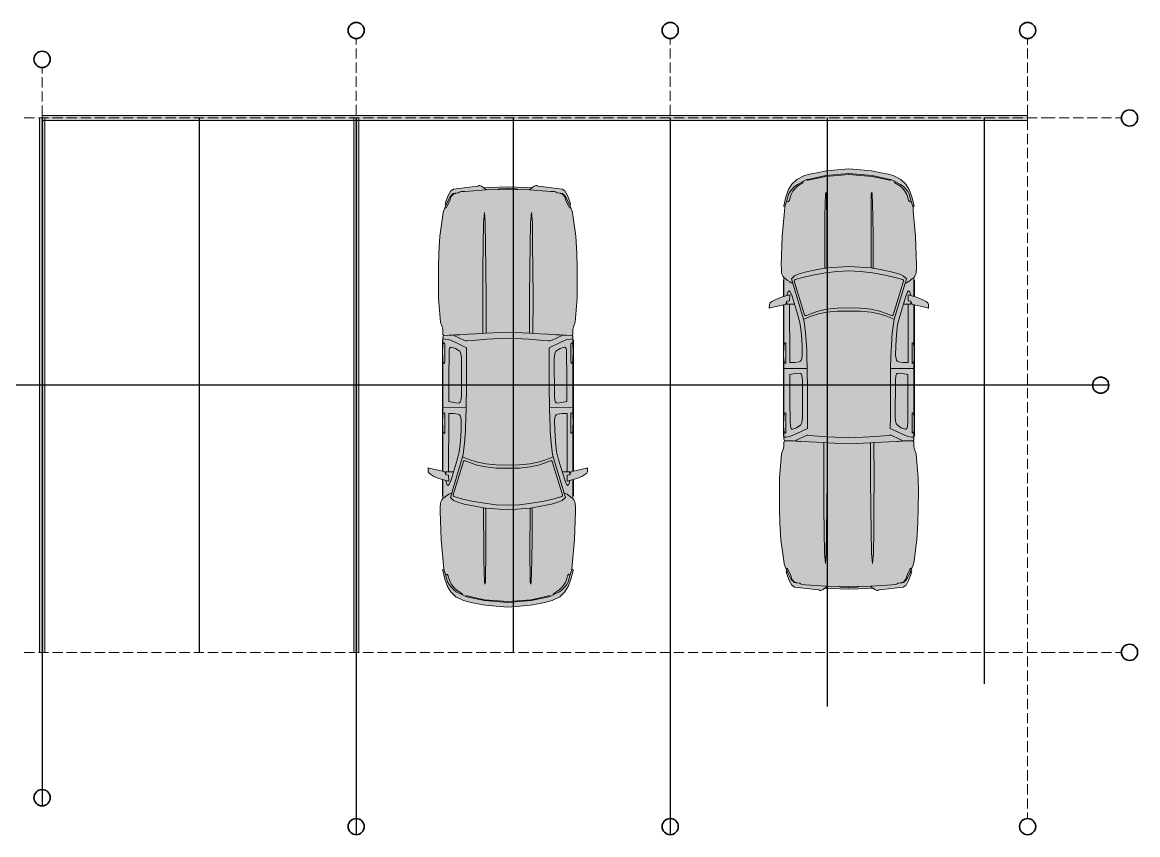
# Model space of a CAD drawing. Header units: inches. Extents: x 6102 to 35828, y 6258 to 21701.
# Drawn here: x 20378 to 35828, y 10451 to 21701 of the extents above; entities that cross this region are included whole.
import ezdxf

# ---------------------------------------------------------------- set-up
doc = ezdxf.new("R2010")
doc.units = ezdxf.units.IN
doc.header["$MEASUREMENT"] = 0
doc.layers.add('A-Placed', color=50, linetype='Continuous')
doc.layers.add('PDF_Structural - Shear', color=6, linetype='Continuous')
doc.layers.add('PDF_Interior$-$Furniture$', color=7, linetype='Continuous', true_color=0xaaaaaa)

msp = doc.modelspace()

# ---------------------------------------------------------------- hatches: boundary and pattern name
at = {"layer": 'PDF_Interior$-$Furniture$', "true_color": 0xffffff, "transparency": 33554559}
for points in [[(30921, 16584), (30921, 16188), (30921, 15988), (30921, 15975), (30925, 15971), (30928, 15971), (30928, 15959), (30928, 15934), (30930, 15920), (30936, 15910), (30944, 15906), (30931, 15899), (30929, 15894), (30928, 15884), (30928, 15857), (30927, 15823), (30919, 15789), (30895, 15725), (30868, 15389), (30865, 15204), (30867, 14973), (30871, 14769), (30886, 14533), (30926, 14244), (30932, 14204), (30942, 14175), (30956, 14141), (30969, 14109), (30958, 14104), (30963, 14075), (30966, 14065), (31001, 13969), (31036, 13906), (31075, 13880), (31405, 13842), (31420, 13837), (31426, 13833), (31438, 13831), (31461, 13840), (31496, 13864), (31573, 13860), (31828, 13851), (31828, 19670), (31667, 19658), (31516, 19642), (31383, 19618), (31284, 19596), (31214, 19578), (31108, 19526), (31038, 19459), (30992, 19386), (30956, 19282), (30925, 19161), (30924, 19158), (30928, 19153), (30934, 19149), (30942, 19148), (30939, 19141), (30935, 19087), (30905, 18739), (30891, 18338), (30893, 18290), (30896, 18231), (30899, 18213), (30912, 18186), (30926, 18171), (30928, 18155), (30928, 18130), (30925, 18130), (30921, 18125), (30921, 18112), (30921, 17903), (30906, 17898), (30857, 17882), (30804, 17859), (30759, 17835), (30736, 17815), (30726, 17795), (30723, 17750), (30725, 17743), (30730, 17744), (30737, 17745), (30921, 17788), (30921, 17235), (30921, 16930), (30921, 16918), (30925, 16914), (30928, 16914), (30928, 16905), (30925, 16905), (30921, 16901), (30921, 16889)], [(32735, 16584), (32735, 16889), (32735, 16901), (32731, 16905), (32728, 16905), (32728, 16914), (32731, 16914), (32735, 16918), (32735, 16930), (32735, 17235), (32735, 17788), (32918, 17745), (32926, 17744), (32930, 17743), (32932, 17750), (32930, 17795), (32920, 17815), (32896, 17835), (32852, 17859), (32798, 17882), (32750, 17898), (32735, 17903), (32735, 18112), (32735, 18125), (32731, 18130), (32728, 18130), (32728, 18155), (32730, 18171), (32743, 18186), (32756, 18213), (32760, 18231), (32763, 18290), (32764, 18338), (32750, 18739), (32720, 19087), (32716, 19141), (32714, 19148), (32722, 19149), (32728, 19153), (32732, 19158), (32731, 19161), (32700, 19282), (32664, 19386), (32617, 19459), (32548, 19526), (32442, 19578), (32372, 19596), (32273, 19618), (32140, 19642), (31989, 19658), (31828, 19670), (31828, 13851), (32083, 13860), (32160, 13864), (32194, 13840), (32217, 13831), (32229, 13833), (32235, 13837), (32251, 13842), (32580, 13880), (32619, 13906), (32655, 13969), (32690, 14065), (32692, 14075), (32697, 14104), (32686, 14109), (32700, 14141), (32714, 14175), (32724, 14204), (32730, 14244), (32770, 14533), (32784, 14769), (32789, 14973), (32790, 15204), (32787, 15389), (32761, 15725), (32736, 15789), (32728, 15823), (32728, 15857), (32728, 15884), (32727, 15894), (32724, 15899), (32712, 15906), (32720, 15910), (32726, 15920), (32728, 15934), (32728, 15959), (32728, 15971), (32731, 15971), (32735, 15975), (32735, 15988), (32735, 16188)], [(26197, 16688), (26197, 16383), (26197, 16371), (26201, 16367), (26204, 16367), (26204, 16358), (26201, 16358), (26197, 16354), (26197, 16342), (26197, 16037), (26197, 15484), (26013, 15527), (26006, 15528), (26001, 15529), (25999, 15522), (26002, 15477), (26012, 15457), (26035, 15437), (26080, 15413), (26133, 15390), (26182, 15374), (26197, 15369), (26197, 15160), (26197, 15147), (26201, 15142), (26204, 15142), (26204, 15117), (26202, 15101), (26188, 15086), (26175, 15059), (26172, 15041), (26168, 14982), (26167, 14934), (26181, 14533), (26211, 14185), (26215, 14131), (26218, 14124), (26210, 14123), (26204, 14119), (26200, 14114), (26201, 14110), (26232, 13990), (26268, 13886), (26314, 13813), (26384, 13746), (26490, 13694), (26560, 13676), (26659, 13654), (26791, 13630), (26943, 13614), (27104, 13601), (27104, 19421), (26849, 19412), (26772, 19408), (26737, 19432), (26714, 19441), (26702, 19439), (26696, 19435), (26681, 19430), (26351, 19392), (26312, 19366), (26277, 19303), (26241, 19207), (26239, 19197), (26234, 19167), (26245, 19163), (26232, 19131), (26218, 19097), (26208, 19068), (26202, 19028), (26162, 18739), (26147, 18503), (26143, 18298), (26141, 18068), (26144, 17883), (26171, 17547), (26195, 17483), (26203, 17448), (26204, 17415), (26204, 17388), (26205, 17378), (26207, 17373), (26219, 17366), (26212, 17362), (26206, 17352), (26204, 17338), (26204, 17313), (26204, 17301), (26201, 17301), (26197, 17297), (26197, 17284), (26197, 17084)], [(28011, 16688), (28011, 17084), (28011, 17284), (28011, 17297), (28007, 17301), (28004, 17301), (28004, 17313), (28004, 17338), (28002, 17352), (27996, 17362), (27988, 17366), (28000, 17373), (28003, 17378), (28004, 17388), (28004, 17415), (28004, 17448), (28012, 17483), (28037, 17547), (28063, 17883), (28066, 18068), (28064, 18298), (28060, 18503), (28046, 18739), (28006, 19028), (28000, 19068), (27989, 19097), (27976, 19131), (27962, 19163), (27973, 19167), (27968, 19197), (27966, 19207), (27931, 19303), (27895, 19366), (27856, 19392), (27527, 19430), (27511, 19435), (27505, 19439), (27493, 19441), (27470, 19432), (27435, 19408), (27359, 19412), (27104, 19421), (27104, 13601), (27264, 13614), (27416, 13630), (27549, 13654), (27648, 13676), (27718, 13694), (27824, 13746), (27893, 13813), (27940, 13886), (27976, 13990), (28007, 14110), (28007, 14114), (28004, 14119), (27998, 14123), (27990, 14124), (27992, 14131), (27996, 14185), (28026, 14533), (28040, 14934), (28039, 14982), (28036, 15041), (28032, 15059), (28019, 15086), (28006, 15101), (28004, 15117), (28004, 15142), (28007, 15142), (28011, 15147), (28011, 15160), (28011, 15369), (28026, 15374), (28074, 15390), (28128, 15413), (28172, 15437), (28196, 15457), (28206, 15477), (28208, 15522), (28206, 15529), (28202, 15528), (28194, 15527), (28011, 15484), (28011, 16037), (28011, 16342), (28011, 16354), (28007, 16358), (28004, 16358), (28004, 16367), (28007, 16367), (28011, 16371), (28011, 16383)]]:
    msp.add_hatch(color=7, dxfattribs=at).paths.add_polyline_path(points)

# ---------------------------------------------------------------- linework, layer by layer
at = {"layer": 'A-Placed'}
for p, q in [((20653, 20376), (20653, 10851)), ((22828, 20376), (22828, 12976)), ((25003, 20376), (25003, 10451)), ((27178, 20376), (27178, 12976)), ((29353, 20376), (29353, 10451)), ((31528, 20376), (31528, 12224)), ((33703, 20376), (33703, 12542)), ((35428, 16676), (7603, 16676))]:
    msp.add_line(p, q, dxfattribs=at)
at = {"layer": 'PDF_Interior$-$Furniture$', "color": 132, "lineweight": 18, "true_color": 0x00bfbf}
for points in [[(20653, 20411), (34303, 20411), (34303, 20341), (20653, 20341)], [(20618, 12976), (20618, 20376), (20688, 20376), (20688, 12976)], [(24968, 12976), (24968, 20376), (25038, 20376), (25038, 12976)]]:
    msp.add_lwpolyline(points, close=True, dxfattribs=at)
at = {"layer": 'PDF_Interior$-$Furniture$', "lineweight": 18}
for points in [[(32692, 19219), (32714, 19148), (32722, 19149), (32728, 19153), (32732, 19158), (32731, 19161), (32700, 19282), (32664, 19386), (32617, 19459), (32548, 19526), (32442, 19578), (32372, 19596), (32273, 19618), (32140, 19642), (31989, 19658), (31828, 19670), (31667, 19658), (31516, 19642), (31383, 19618), (31284, 19596), (31214, 19578), (31108, 19526), (31038, 19459), (30992, 19386), (30956, 19282), (30925, 19161), (30924, 19158), (30928, 19153), (30934, 19149), (30942, 19148), (30964, 19219)], [(31201, 19501), (31246, 19523), (31280, 19530), (31506, 19579), (31828, 19605), (32149, 19579), (32376, 19530), (32409, 19523), (32454, 19501)], [(32409, 19523), (32401, 19514), (32399, 19513), (32391, 19515), (32149, 19568), (31828, 19594), (31506, 19568), (31264, 19515), (31257, 19513), (31254, 19514), (31246, 19523)], [(26219, 17366), (26207, 17373), (26205, 17378), (26204, 17388), (26204, 17415), (26203, 17448), (26195, 17483), (26171, 17547), (26144, 17883), (26141, 18068), (26143, 18298), (26147, 18503), (26162, 18739), (26202, 19028), (26208, 19068), (26218, 19097), (26232, 19131), (26245, 19163), (26257, 19194), (26305, 19289), (26348, 19328), (26372, 19333), (26381, 19335), (26380, 19332), (26379, 19330), (26370, 19328), (26349, 19323), (26314, 19283), (26299, 19228), (26260, 19148), (26249, 19133), (26239, 19129), (26232, 19131)], [(26245, 19163), (26234, 19167), (26239, 19197), (26241, 19207), (26277, 19303), (26312, 19366), (26351, 19392), (26681, 19430), (26696, 19435), (26702, 19439), (26714, 19441), (26737, 19432), (26772, 19408), (26808, 19380)], [(26379, 19328), (26379, 19330), (26379, 19330)], [(26381, 19335), (26422, 19340), (26434, 19348), (26445, 19353), (26460, 19357), (26509, 19360), (26863, 19384), (26976, 19389)], [(27435, 19408), (27359, 19412), (27104, 19421), (26849, 19412), (26772, 19408)], [(27826, 19335), (27785, 19340), (27773, 19348), (27762, 19353), (27747, 19357), (27699, 19360), (27345, 19384), (27232, 19389)], [(27962, 19163), (27973, 19167), (27968, 19197), (27966, 19207), (27931, 19303), (27895, 19366), (27856, 19392), (27527, 19430), (27511, 19435), (27505, 19439), (27493, 19441), (27470, 19432), (27435, 19408), (27400, 19380)], [(27988, 17366), (28000, 17373), (28003, 17378), (28004, 17388), (28004, 17415), (28004, 17448), (28012, 17483), (28037, 17547), (28063, 17883), (28066, 18068), (28064, 18298), (28060, 18503), (28046, 18739), (28006, 19028), (28000, 19068), (27989, 19097), (27976, 19131), (27962, 19163), (27950, 19194), (27902, 19289), (27860, 19328), (27835, 19333), (27826, 19335), (27828, 19332), (27828, 19330), (27838, 19328), (27859, 19323), (27894, 19283), (27909, 19228), (27947, 19148), (27958, 19133), (27968, 19129), (27976, 19131)], [(27829, 19328), (27828, 19330), (27828, 19330)], [(31521, 18300), (31521, 18486), (31521, 18736), (31522, 19020), (31519, 19184), (31518, 19322), (31512, 19350), (31504, 19319), (31500, 19182), (31495, 19017), (31493, 18732), (31492, 18482), (31492, 18296)], [(26204, 17313), (26204, 17338), (26206, 17352), (26212, 17362), (26219, 17366), (26290, 17368), (26333, 17369), (26375, 17372), (26392, 17373), (26400, 17373), (26420, 17374), (26438, 17375), (26552, 17381), (26756, 17392), (26756, 17883), (26758, 18298), (26760, 18617), (26765, 18923), (26779, 19066), (26790, 18923), (26795, 18617), (26799, 18298), (26802, 17884), (26804, 17395)], [(28004, 17313), (28004, 17338), (28002, 17352), (27996, 17362), (27988, 17366), (27917, 17368), (27874, 17369), (27833, 17372), (27816, 17373), (27808, 17373), (27788, 17374), (27769, 17375), (27656, 17381), (27451, 17392), (27452, 17883), (27450, 18298), (27447, 18617), (27443, 18923), (27429, 19066), (27417, 18923), (27412, 18617), (27408, 18298), (27405, 17884), (27403, 17395), (27104, 17409), (26804, 17395), (26756, 17392)], [(30942, 19148), (30939, 19141), (30935, 19087), (30905, 18739), (30891, 18338), (30893, 18290), (30896, 18231), (30899, 18213), (30912, 18186), (30926, 18171), (30928, 18155), (30930, 18161), (30940, 18158), (30951, 18150), (30964, 18140), (30979, 18127), (31008, 18107), (31029, 18094), (31049, 18092)], [(32714, 19148), (32716, 19141), (32720, 19087), (32750, 18739), (32764, 18338), (32763, 18290), (32760, 18231), (32756, 18213), (32743, 18186), (32730, 18171), (32728, 18155), (32725, 18161), (32716, 18158), (32704, 18150), (32691, 18140), (32676, 18127), (32647, 18107), (32626, 18094), (32607, 18092)], [(32135, 18300), (31828, 18321), (31521, 18300), (31507, 18298), (31492, 18296), (31346, 18269), (31224, 18243), (31124, 18213), (31075, 18192), (31031, 18150), (31200, 17588), (31208, 17558), (31228, 17395), (31240, 17234), (31243, 17156), (31246, 17076), (31250, 16907), (31253, 16617), (31254, 16474), (31254, 16230), (31254, 16078), (31105, 16006), (31009, 15965), (30958, 15957), (30936, 15956), (30928, 15959), (30928, 15971)], [(31521, 17727), (31520, 17727), (31402, 17703), (31309, 17670), (31238, 17642), (31223, 17641), (31214, 17652), (31070, 18116), (31072, 18130), (31085, 18139), (31187, 18169), (31327, 18201), (31502, 18231), (31667, 18252)], [(31502, 18231), (31502, 18231)], [(32135, 17727), (32135, 17727), (32253, 17703), (32346, 17670), (32417, 17642), (32432, 17641), (32442, 17652), (32585, 18116), (32584, 18130), (32571, 18139), (32469, 18169), (32329, 18201), (32154, 18231), (31989, 18252), (31828, 18258), (31667, 18252), (31667, 18252)], [(31989, 18252), (31988, 18252)], [(32154, 18231), (32154, 18231)], [(32163, 18296), (32309, 18269), (32431, 18243), (32532, 18213), (32580, 18192), (32624, 18150), (32456, 17588), (32448, 17558), (32427, 17395), (32416, 17234), (32412, 17156), (32409, 17076), (32405, 16907), (32403, 16617), (32402, 16474), (32402, 16230), (32401, 16078), (32551, 16006), (32646, 15965), (32698, 15957), (32720, 15956), (32728, 15959), (32728, 15971)], [(30928, 18130), (30925, 18130), (30921, 18125), (30921, 18112), (30921, 17903)], [(30928, 17905), (30928, 18064), (30928, 18130), (30928, 18155)], [(31187, 18169), (31327, 18201)], [(32469, 18169), (32329, 18201)], [(32728, 17905), (32728, 18064), (32728, 18130), (32728, 18155)], [(32728, 18130), (32731, 18130), (32735, 18125), (32735, 18112), (32735, 17903)], [(30972, 17917), (30974, 17940), (30987, 17974), (31002, 17984), (31016, 17969), (31028, 17941), (31041, 17908), (31124, 17632), (31153, 17517), (31170, 17377), (31179, 17221), (31181, 17087), (31176, 17045), (31168, 17021), (31158, 17007), (31139, 16997), (31077, 16990), (31023, 16988), (31009, 16990), (31009, 17028), (31006, 17798)], [(32683, 17917), (32681, 17940), (32669, 17974), (32654, 17984), (32640, 17969), (32628, 17941), (32615, 17908), (32531, 17632), (32503, 17517), (32486, 17377), (32477, 17221), (32475, 17087), (32480, 17045), (32487, 17021), (32497, 17007), (32516, 16997), (32579, 16990), (32633, 16988), (32647, 16990), (32647, 17028), (32650, 17798)], [(30921, 17788), (30921, 17235), (30921, 16930), (30921, 16918), (30925, 16914), (30928, 16914), (30928, 17011)], [(30928, 17222), (30928, 17232), (30928, 17660), (30928, 17789)], [(31074, 17798), (31063, 17798), (31026, 17798), (31024, 17798), (31009, 17798), (31009, 17798), (30987, 17798), (30970, 17798), (30970, 17837)], [(32581, 17798), (32592, 17798), (32629, 17798), (32632, 17798), (32646, 17798), (32647, 17798), (32669, 17798), (32686, 17798), (32686, 17837)], [(32728, 17222), (32728, 17232), (32728, 17660), (32728, 17789)], [(32735, 17788), (32735, 17235), (32735, 16930), (32735, 16918), (32731, 16914), (32728, 16914), (32728, 17011)], [(32456, 17588), (32429, 17600), (32409, 17608), (32339, 17634), (32249, 17664), (32134, 17685), (31989, 17700), (31828, 17702), (31667, 17700), (31522, 17685), (31407, 17664), (31317, 17634), (31246, 17608), (31227, 17600), (31200, 17588)], [(31520, 17727), (31667, 17744)], [(31989, 17744), (31828, 17747), (31667, 17744), (31667, 17744)], [(31988, 17744), (31989, 17744), (32135, 17727)], [(27411, 14972), (27104, 14951), (26797, 14972), (26782, 14974), (26768, 14976), (26622, 15003), (26500, 15029), (26399, 15059), (26351, 15080), (26307, 15122), (26476, 15684), (26484, 15714), (26504, 15877), (26516, 16038), (26519, 16116), (26522, 16196), (26526, 16365), (26529, 16655), (26530, 16798), (26529, 17042), (26530, 17194), (26381, 17266), (26285, 17307), (26234, 17315), (26212, 17316), (26204, 17313), (26204, 17301)], [(27863, 17370), (27707, 17296), (27687, 17289), (27666, 17290), (27597, 17296), (27395, 17311), (27104, 17327), (26812, 17311), (26611, 17296), (26541, 17290), (26521, 17289), (26501, 17296), (26344, 17370)], [(27451, 17392), (27403, 17395)], [(27439, 14976), (27585, 15003), (27707, 15029), (27808, 15059), (27856, 15080), (27900, 15122), (27732, 15684), (27724, 15714), (27703, 15877), (27692, 16038), (27688, 16116), (27685, 16196), (27681, 16365), (27678, 16655), (27678, 16798), (27678, 17042), (27677, 17194), (27827, 17266), (27922, 17307), (27974, 17315), (27996, 17316), (28004, 17313), (28004, 17301)], [(26204, 16367), (26201, 16367), (26197, 16371), (26197, 16383), (26197, 16688), (26197, 17084), (26197, 17284), (26197, 17297), (26201, 17301), (26204, 17301), (26204, 17230)], [(28004, 16367), (28007, 16367), (28011, 16371), (28011, 16383), (28011, 16688), (28011, 17084), (28011, 17284), (28011, 17297), (28007, 17301), (28004, 17301), (28004, 17230)], [(26204, 17018), (26204, 16808), (26204, 16447), (26204, 16367), (26204, 16358)], [(28004, 17018), (28004, 16808), (28004, 16447), (28004, 16367), (28004, 16358)], [(30928, 16905), (30925, 16905), (30921, 16901), (30921, 16889), (30921, 16584), (30921, 16188), (30921, 15988), (30921, 15975), (30925, 15971), (30928, 15971), (30928, 16042)], [(30928, 16254), (30928, 16464), (30928, 16825), (30928, 16905), (30928, 16914)], [(30928, 16908), (31250, 16907)], [(32728, 16908), (32405, 16907)], [(32728, 16254), (32728, 16464), (32728, 16825), (32728, 16905), (32728, 16914)], [(32728, 16905), (32731, 16905), (32735, 16901), (32735, 16889), (32735, 16584), (32735, 16188), (32735, 15988), (32735, 15975), (32731, 15971), (32728, 15971), (32728, 16042)], [(26197, 15484), (26197, 16037), (26197, 16342), (26197, 16354), (26201, 16358), (26204, 16358), (26204, 16261)], [(26204, 16364), (26526, 16365)], [(26248, 15355), (26250, 15332), (26263, 15298), (26278, 15288), (26291, 15303), (26303, 15331), (26317, 15364), (26400, 15640), (26429, 15755), (26446, 15895), (26455, 16051), (26456, 16185), (26452, 16227), (26444, 16251), (26434, 16265), (26415, 16275), (26352, 16282), (26299, 16284), (26285, 16282), (26284, 16244), (26282, 15474)], [(28004, 16364), (27681, 16365)], [(27959, 15355), (27957, 15332), (27945, 15298), (27930, 15288), (27916, 15303), (27904, 15331), (27891, 15364), (27807, 15640), (27779, 15755), (27762, 15895), (27753, 16051), (27751, 16185), (27756, 16227), (27763, 16251), (27773, 16265), (27792, 16275), (27855, 16282), (27908, 16284), (27923, 16282), (27923, 16244), (27926, 15474)], [(28011, 15484), (28011, 16037), (28011, 16342), (28011, 16354), (28007, 16358), (28004, 16358), (28004, 16261)], [(26204, 16050), (26204, 16040), (26204, 15612), (26204, 15483)], [(28004, 16050), (28004, 16040), (28004, 15612), (28004, 15483)], [(30928, 15959), (30928, 15934), (30930, 15920), (30936, 15910), (30944, 15906), (31014, 15904), (31058, 15903), (31099, 15900), (31116, 15899), (31124, 15899), (31144, 15898), (31162, 15897), (31276, 15891), (31480, 15880), (31480, 15389), (31482, 14973), (31485, 14655), (31489, 14349), (31503, 14206), (31514, 14349), (31519, 14655), (31523, 14973), (31526, 15388), (31528, 15877)], [(31069, 15902), (31225, 15976), (31245, 15983), (31265, 15982), (31335, 15976), (31536, 15960)], [(32728, 15959), (32728, 15934), (32726, 15920), (32720, 15910), (32712, 15906), (32641, 15904), (32598, 15903), (32557, 15900), (32540, 15899), (32532, 15899), (32512, 15898), (32493, 15897), (32380, 15891), (32175, 15880), (32176, 15389), (32174, 14973), (32171, 14655), (32167, 14349), (32153, 14206), (32141, 14349), (32136, 14655), (32133, 14973), (32129, 15388), (32128, 15877), (31828, 15863), (31528, 15877), (31480, 15880)], [(32119, 15961), (31828, 15945), (31536, 15961)], [(32587, 15902), (32431, 15976), (32411, 15983), (32390, 15982), (32321, 15976), (32119, 15960)], [(30944, 15906), (30931, 15899), (30929, 15894), (30928, 15884), (30928, 15857), (30927, 15823), (30919, 15789), (30895, 15725), (30868, 15389), (30865, 15204), (30867, 14973), (30871, 14769), (30886, 14533), (30926, 14244), (30932, 14204), (30942, 14175), (30956, 14141), (30969, 14109), (30981, 14078), (31029, 13983), (31072, 13944), (31096, 13939), (31105, 13937), (31104, 13940), (31103, 13942), (31094, 13944), (31073, 13949), (31038, 13989), (31023, 14044), (30984, 14124), (30973, 14139), (30963, 14143), (30956, 14141)], [(32175, 15880), (32128, 15877)], [(32712, 15906), (32724, 15899), (32727, 15894), (32728, 15884), (32728, 15857), (32728, 15823), (32736, 15789), (32761, 15725), (32787, 15389), (32790, 15204), (32789, 14973), (32784, 14769), (32770, 14533), (32730, 14244), (32724, 14204), (32714, 14175), (32700, 14141), (32686, 14109), (32674, 14078), (32626, 13983), (32584, 13944), (32560, 13939), (32550, 13937), (32552, 13940), (32552, 13942), (32562, 13944), (32583, 13949), (32618, 13989), (32633, 14044), (32671, 14124), (32682, 14139), (32692, 14143), (32700, 14141)], [(26943, 15528), (26796, 15545), (26678, 15569), (26585, 15602), (26514, 15630), (26499, 15631), (26490, 15620), (26346, 15156), (26348, 15142), (26361, 15133), (26463, 15103), (26603, 15071), (26778, 15041), (26943, 15020), (27104, 15014), (27264, 15020), (27430, 15041), (27605, 15071), (27745, 15103), (27847, 15133), (27859, 15142), (27861, 15156), (27718, 15620), (27708, 15631), (27693, 15630), (27622, 15602), (27529, 15569), (27411, 15545), (27264, 15528), (27264, 15528)], [(27732, 15684), (27705, 15671), (27685, 15664), (27615, 15638), (27525, 15608), (27410, 15587), (27264, 15572), (27104, 15570), (26943, 15572), (26797, 15587), (26682, 15608), (26592, 15638), (26522, 15664), (26503, 15671), (26476, 15684)], [(26350, 15474), (26339, 15474), (26302, 15474), (26300, 15474), (26285, 15474), (26285, 15474), (26263, 15474), (26246, 15474), (26246, 15435)], [(26796, 15545), (26796, 15545)], [(27264, 15528), (27104, 15525), (26943, 15528), (26943, 15528)], [(27411, 15545), (27411, 15545)], [(27857, 15474), (27868, 15474), (27905, 15474), (27908, 15474), (27922, 15474), (27922, 15474), (27945, 15474), (27962, 15474), (27962, 15435)], [(26204, 15142), (26201, 15142), (26197, 15147), (26197, 15160), (26197, 15369)], [(26204, 15367), (26204, 15208), (26204, 15142), (26204, 15117)], [(28004, 15142), (28007, 15142), (28011, 15147), (28011, 15160), (28011, 15369)], [(28004, 15367), (28004, 15208), (28004, 15142), (28004, 15117)], [(26218, 14124), (26215, 14131), (26211, 14185), (26181, 14533), (26167, 14934), (26168, 14982), (26172, 15041), (26175, 15059), (26188, 15086), (26202, 15101), (26204, 15117), (26206, 15111), (26215, 15114), (26227, 15122), (26240, 15132), (26255, 15145), (26284, 15165), (26305, 15178), (26325, 15180)], [(27990, 14124), (27992, 14131), (27996, 14185), (28026, 14533), (28040, 14934), (28039, 14982), (28036, 15041), (28032, 15059), (28019, 15086), (28006, 15101), (28004, 15117), (28001, 15111), (27992, 15114), (27980, 15122), (27967, 15132), (27952, 15145), (27923, 15165), (27902, 15178), (27883, 15180)], [(26463, 15103), (26603, 15071)], [(26778, 15041), (26778, 15041)], [(26943, 15020), (26943, 15020)], [(27264, 15020), (27264, 15020)], [(27430, 15041), (27430, 15041)], [(27745, 15103), (27605, 15071)], [(26797, 14972), (26797, 14786), (26797, 14536), (26798, 14252), (26795, 14088), (26794, 13950), (26787, 13922), (26780, 13953), (26776, 14090), (26771, 14255), (26769, 14540), (26768, 14790), (26768, 14976)], [(27968, 14053), (27990, 14124), (27998, 14123), (28004, 14119), (28007, 14114), (28007, 14110), (27976, 13990), (27940, 13886), (27893, 13813), (27824, 13746), (27718, 13694), (27648, 13676), (27549, 13654), (27416, 13630), (27264, 13614), (27104, 13601), (26943, 13614), (26791, 13630), (26659, 13654), (26560, 13676), (26490, 13694), (26384, 13746), (26314, 13813), (26268, 13886), (26232, 13990), (26201, 14110), (26200, 14114), (26204, 14119), (26210, 14123), (26218, 14124), (26239, 14053)], [(30969, 14109), (30958, 14104), (30963, 14075), (30966, 14065), (31001, 13969), (31036, 13906), (31075, 13880), (31405, 13842), (31420, 13837), (31426, 13833), (31438, 13831), (31461, 13840), (31496, 13864), (31532, 13892)], [(32686, 14109), (32697, 14104), (32692, 14075), (32690, 14065), (32655, 13969), (32619, 13906), (32580, 13880), (32251, 13842), (32235, 13837), (32229, 13833), (32217, 13831), (32194, 13840), (32160, 13864), (32124, 13892)], [(31103, 13943), (31103, 13942), (31103, 13942)], [(31105, 13937), (31146, 13932), (31158, 13924), (31169, 13919), (31185, 13915), (31233, 13912), (31587, 13888), (31700, 13883)], [(32550, 13937), (32509, 13932), (32497, 13924), (32486, 13919), (32471, 13915), (32423, 13912), (32069, 13888), (31956, 13883)], [(32553, 13943), (32552, 13942)], [(32552, 13942), (32552, 13942)], [(26477, 13771), (26522, 13749), (26556, 13741), (26782, 13693), (27104, 13667), (27425, 13693), (27652, 13741), (27685, 13749), (27730, 13771)], [(27685, 13749), (27677, 13758), (27675, 13759), (27667, 13757), (27425, 13704), (27104, 13678), (26782, 13704), (26540, 13757), (26533, 13759), (26530, 13758), (26522, 13749)], [(32160, 13864), (32083, 13860), (31828, 13851), (31573, 13860), (31496, 13864)]]:
    msp.add_lwpolyline(points, dxfattribs=at)
for points in [[(31114, 19457), (31201, 19501), (31193, 19485), (31191, 19480), (31136, 19445), (31117, 19430), (31087, 19406), (31051, 19363), (31027, 19318), (31012, 19272), (31003, 19237), (30994, 19222), (30982, 19215), (30964, 19219), (30992, 19319), (31013, 19357), (31068, 19421)], [(32541, 19457), (32454, 19501), (32463, 19485), (32464, 19480), (32519, 19445), (32539, 19430), (32568, 19406), (32604, 19363), (32629, 19318), (32643, 19272), (32652, 19237), (32662, 19222), (32674, 19215), (32692, 19219), (32663, 19319), (32643, 19357), (32588, 19421)], [(26976, 19389), (26976, 19380), (27104, 19385), (27232, 19380), (27232, 19389), (27218, 19395), (27104, 19400), (26989, 19395)], [(32134, 18736), (32134, 19020), (32136, 19184), (32138, 19322), (32144, 19350), (32151, 19319), (32156, 19182), (32161, 19017), (32163, 18732), (32163, 18482), (32163, 18296), (32149, 18298), (32135, 18300), (32135, 18486)], [(30956, 17803), (30969, 17837), (31007, 17844), (31009, 17927), (30955, 17912), (30942, 17909), (30921, 17903), (30906, 17898), (30857, 17882), (30804, 17859), (30759, 17835), (30736, 17815), (30726, 17795), (30723, 17750), (30725, 17743), (30730, 17744), (30737, 17745), (30921, 17788), (30952, 17795)], [(32700, 17803), (32686, 17837), (32648, 17844), (32647, 17927), (32700, 17912), (32714, 17909), (32735, 17903), (32750, 17898), (32798, 17882), (32852, 17859), (32896, 17835), (32920, 17815), (32930, 17795), (32932, 17750), (32930, 17743), (32926, 17744), (32918, 17745), (32735, 17788), (32703, 17795)], [(26230, 17219), (26229, 17029), (26228, 16978), (26213, 16984), (26208, 16997), (26205, 17009), (26202, 17032), (26198, 17153), (26202, 17216), (26205, 17238), (26209, 17251), (26210, 17252), (26213, 17256), (26225, 17261), (26226, 17261), (26228, 17256), (26229, 17242)], [(26297, 17186), (26293, 17162), (26290, 17101), (26287, 16809), (26286, 16509), (26285, 16449), (26361, 16435), (26420, 16429), (26435, 16433), (26445, 16445), (26453, 16465), (26460, 16526), (26462, 17030), (26457, 17091), (26449, 17126), (26438, 17147), (26380, 17185), (26323, 17204), (26313, 17203), (26303, 17198)], [(27910, 17186), (27915, 17162), (27918, 17101), (27920, 16809), (27922, 16509), (27922, 16449), (27846, 16435), (27787, 16429), (27772, 16433), (27762, 16445), (27754, 16465), (27748, 16526), (27745, 17030), (27750, 17091), (27759, 17126), (27770, 17147), (27827, 17185), (27884, 17204), (27894, 17203), (27904, 17198)], [(27978, 17219), (27978, 17029), (27979, 16978), (27994, 16984), (28000, 16997), (28002, 17009), (28006, 17032), (28009, 17153), (28006, 17216), (28002, 17238), (27998, 17251), (27997, 17252), (27995, 17256), (27982, 17261), (27981, 17261), (27980, 17256), (27978, 17242)], [(30936, 17253), (30932, 17243), (30929, 17231), (30926, 17208), (30922, 17087), (30926, 17025), (30929, 17002), (30933, 16990), (30934, 16988), (30937, 16984), (30954, 16978), (30954, 17263), (30939, 17257), (30937, 17254)], [(32720, 17253), (32724, 17243), (32727, 17231), (32730, 17208), (32733, 17087), (32730, 17025), (32726, 17002), (32722, 16990), (32722, 16988), (32719, 16984), (32702, 16978), (32702, 17263), (32717, 17257), (32719, 17254)], [(31021, 16086), (31017, 16110), (31014, 16171), (31011, 16463), (31010, 16763), (31009, 16823), (31085, 16837), (31144, 16843), (31159, 16839), (31169, 16827), (31177, 16807), (31184, 16746), (31186, 16242), (31181, 16181), (31173, 16146), (31162, 16125), (31104, 16087), (31047, 16068), (31037, 16069), (31027, 16074)], [(32634, 16086), (32639, 16110), (32642, 16171), (32644, 16463), (32646, 16763), (32646, 16823), (32570, 16837), (32511, 16843), (32496, 16839), (32486, 16827), (32478, 16807), (32472, 16746), (32469, 16242), (32474, 16181), (32483, 16146), (32494, 16125), (32551, 16087), (32609, 16068), (32618, 16069), (32629, 16074)], [(26212, 16019), (26208, 16029), (26205, 16041), (26202, 16064), (26198, 16185), (26202, 16247), (26205, 16270), (26209, 16282), (26210, 16284), (26213, 16287), (26230, 16294), (26230, 16009), (26215, 16015), (26212, 16018)], [(27996, 16019), (28000, 16029), (28002, 16041), (28006, 16064), (28009, 16185), (28006, 16247), (28002, 16270), (27998, 16282), (27997, 16284), (27995, 16287), (27978, 16294), (27978, 16009), (27993, 16015), (27995, 16018)], [(30954, 16053), (30954, 16243), (30952, 16294), (30937, 16288), (30932, 16275), (30929, 16263), (30926, 16240), (30922, 16119), (30926, 16056), (30929, 16034), (30933, 16021), (30934, 16020), (30937, 16016), (30949, 16011), (30950, 16011), (30952, 16016), (30953, 16030)], [(32702, 16053), (32702, 16243), (32703, 16294), (32718, 16288), (32724, 16275), (32727, 16263), (32730, 16240), (32733, 16119), (32730, 16056), (32726, 16034), (32722, 16021), (32722, 16020), (32719, 16016), (32706, 16011), (32705, 16011), (32704, 16016), (32702, 16030)], [(26232, 15469), (26245, 15435), (26283, 15428), (26285, 15345), (26231, 15360), (26218, 15363), (26197, 15369), (26182, 15374), (26133, 15390), (26080, 15413), (26035, 15437), (26012, 15457), (26002, 15477), (25999, 15522), (26001, 15529), (26006, 15528), (26013, 15527), (26197, 15484), (26228, 15477)], [(27976, 15469), (27962, 15435), (27924, 15428), (27923, 15345), (27976, 15360), (27990, 15363), (28011, 15369), (28026, 15374), (28074, 15390), (28128, 15413), (28172, 15437), (28196, 15457), (28206, 15477), (28208, 15522), (28206, 15529), (28202, 15528), (28194, 15527), (28011, 15484), (27979, 15477)], [(27410, 14536), (27410, 14252), (27412, 14088), (27414, 13950), (27420, 13922), (27427, 13953), (27432, 14090), (27437, 14255), (27439, 14540), (27439, 14790), (27439, 14976), (27425, 14974), (27411, 14972), (27411, 14786)], [(26390, 13815), (26477, 13771), (26469, 13787), (26467, 13792), (26412, 13827), (26393, 13842), (26363, 13866), (26327, 13909), (26303, 13954), (26288, 13999), (26279, 14035), (26270, 14050), (26258, 14057), (26239, 14053), (26268, 13953), (26289, 13915), (26344, 13851)], [(27817, 13815), (27730, 13771), (27739, 13787), (27740, 13792), (27795, 13827), (27815, 13842), (27844, 13866), (27880, 13909), (27905, 13954), (27919, 13999), (27928, 14035), (27938, 14050), (27950, 14057), (27968, 14053), (27939, 13953), (27919, 13915), (27864, 13851)], [(31700, 13883), (31700, 13892), (31828, 13887), (31956, 13892), (31956, 13883), (31942, 13877), (31828, 13872), (31713, 13877)]]:
    msp.add_lwpolyline(points, close=True, dxfattribs=at)
at = {"layer": 'PDF_Interior$-$Furniture$', "color": 7, "lineweight": 0, "true_color": 0xffffff, "transparency": 33554559}
for points in [[(20653, 20411), (34303, 20411), (20653, 20341), (34303, 20341)], [(20618, 12976), (20618, 20376), (20688, 12976), (20688, 20376)], [(24968, 12976), (24968, 20376), (25038, 12976), (25038, 20376)]]:
    msp.add_solid(points, dxfattribs=at)
at = {"layer": 'PDF_Structural - Shear', "lineweight": 13}
for points in [[(25003, 21394), (25003, 21476)], [(29353, 21394), (29353, 21476)], [(34303, 21394), (34303, 21476)], [(25003, 21199), (25003, 21340)], [(29353, 21199), (29353, 21340)], [(34303, 21199), (34303, 21340)], [(20653, 20994), (20653, 21076)], [(25003, 21003), (25003, 21144)], [(29353, 21003), (29353, 21144)], [(34303, 21003), (34303, 21144)], [(20653, 20799), (20653, 20940)], [(25003, 20808), (25003, 20949)], [(29353, 20808), (29353, 20949)], [(34303, 20808), (34303, 20949)], [(20653, 20603), (20653, 20744)], [(25003, 20612), (25003, 20753)], [(29353, 20612), (29353, 20753)], [(34303, 20612), (34303, 20753)], [(20653, 20408), (20653, 20549)], [(25003, 20557), (25003, 20476), (25003, 20407)], [(29353, 20557), (29353, 20476), (29353, 20407)], [(34303, 20557), (34303, 20476), (34303, 20407)], [(25003, 20476), (25003, 20476)], [(25003, 20476), (25003, 20476)], [(29353, 20476), (29353, 20476)], [(29353, 20476), (29353, 20476)], [(34303, 20476), (34303, 20476)], [(34303, 20476), (34303, 20476)], [(20406, 20376), (20547, 20376)], [(20601, 20376), (20742, 20376)], [(20653, 20212), (20653, 20353)], [(20797, 20376), (20938, 20376)], [(20992, 20376), (21133, 20376)], [(21188, 20376), (21329, 20376)], [(21384, 20376), (21525, 20376)], [(21579, 20376), (21720, 20376)], [(21775, 20376), (21916, 20376)], [(21970, 20376), (22112, 20376)], [(22166, 20376), (22307, 20376)], [(22362, 20376), (22503, 20376)], [(22557, 20376), (22698, 20376)], [(22753, 20376), (22894, 20376)], [(22948, 20376), (23090, 20376)], [(23144, 20376), (23285, 20376)], [(23340, 20376), (23481, 20376)], [(23535, 20376), (23676, 20376)], [(23731, 20376), (23872, 20376)], [(23926, 20376), (24068, 20376)], [(24122, 20376), (24263, 20376)], [(24318, 20376), (24459, 20376)], [(24513, 20376), (24654, 20376)], [(24709, 20376), (24850, 20376)], [(24905, 20376), (25046, 20376)], [(25003, 20352), (25003, 20211)], [(25100, 20376), (25241, 20376)], [(25296, 20376), (25437, 20376)], [(25491, 20376), (25632, 20376)], [(25687, 20376), (25828, 20376)], [(25883, 20376), (26024, 20376)], [(26078, 20376), (26219, 20376)], [(26274, 20376), (26415, 20376)], [(26469, 20376), (26611, 20376)], [(26665, 20376), (26806, 20376)], [(26861, 20376), (27002, 20376)], [(27056, 20376), (27197, 20376)], [(27252, 20376), (27393, 20376)], [(27447, 20376), (27589, 20376)], [(27643, 20376), (27784, 20376)], [(27839, 20376), (27980, 20376)], [(28034, 20376), (28175, 20376)], [(28230, 20376), (28371, 20376)], [(28426, 20376), (28567, 20376)], [(28621, 20376), (28762, 20376)], [(28817, 20376), (28958, 20376)], [(29012, 20376), (29153, 20376)], [(29208, 20376), (29349, 20376)], [(29353, 20352), (29353, 20211)], [(29404, 20376), (29545, 20376)], [(29599, 20376), (29740, 20376)], [(29795, 20376), (29936, 20376)], [(29990, 20376), (30132, 20376)], [(30186, 20376), (30327, 20376)], [(30382, 20376), (30523, 20376)], [(30577, 20376), (30718, 20376)], [(30773, 20376), (30914, 20376)], [(30968, 20376), (31110, 20376)], [(31164, 20376), (31305, 20376)], [(31360, 20376), (31501, 20376)], [(31555, 20376), (31696, 20376)], [(31751, 20376), (31892, 20376)], [(31947, 20376), (32088, 20376)], [(32142, 20376), (32283, 20376)], [(32338, 20376), (32479, 20376)], [(32533, 20376), (32674, 20376)], [(32729, 20376), (32870, 20376)], [(32925, 20376), (33066, 20376)], [(33120, 20376), (33261, 20376)], [(33316, 20376), (33457, 20376)], [(33511, 20376), (33653, 20376)], [(33707, 20376), (33848, 20376)], [(33903, 20376), (34044, 20376)], [(34098, 20376), (34239, 20376)], [(34294, 20376), (34435, 20376)], [(34303, 20352), (34303, 20211)], [(34489, 20376), (34603, 20376), (34684, 20376)], [(34603, 20376), (34603, 20376)], [(34603, 20376), (34603, 20376)], [(34739, 20376), (34880, 20376)], [(34934, 20376), (35075, 20376)], [(35130, 20376), (35271, 20376)], [(35326, 20376), (35467, 20376)], [(35521, 20376), (35603, 20376)], [(20653, 20157), (20653, 20076), (20653, 20015)], [(25003, 20157), (25003, 20015)], [(29353, 20157), (29353, 20015)], [(34303, 20157), (34303, 20015)], [(20653, 20076), (20653, 20076)], [(20653, 20076), (20653, 20076)], [(20653, 19961), (20653, 19820)], [(25003, 19961), (25003, 19820)], [(29353, 19961), (29353, 19820)], [(34303, 19961), (34303, 19820)], [(20653, 19765), (20653, 19624)], [(25003, 19765), (25003, 19624)], [(29353, 19765), (29353, 19624)], [(34303, 19765), (34303, 19624)], [(20653, 19570), (20653, 19429)], [(25003, 19570), (25003, 19429)], [(29353, 19570), (29353, 19429)], [(34303, 19570), (34303, 19429)], [(20653, 19374), (20653, 19233)], [(25003, 19374), (25003, 19233)], [(29353, 19374), (29353, 19233)], [(34303, 19374), (34303, 19233)], [(20653, 19178), (20653, 19037)], [(25003, 19178), (25003, 19037)], [(29353, 19178), (29353, 19037)], [(34303, 19178), (34303, 19037)], [(20653, 18983), (20653, 18842)], [(25003, 18983), (25003, 18842)], [(29353, 18983), (29353, 18842)], [(34303, 18983), (34303, 18842)], [(20653, 18787), (20653, 18646)], [(25003, 18787), (25003, 18646)], [(29353, 18787), (29353, 18646)], [(34303, 18787), (34303, 18646)], [(20653, 18592), (20653, 18451)], [(25003, 18592), (25003, 18451)], [(29353, 18592), (29353, 18451)], [(34303, 18592), (34303, 18451)], [(20653, 18396), (20653, 18255)], [(25003, 18396), (25003, 18255)], [(29353, 18396), (29353, 18255)], [(34303, 18396), (34303, 18255)], [(20653, 18200), (20653, 18059)], [(25003, 18200), (25003, 18059)], [(29353, 18200), (29353, 18059)], [(34303, 18200), (34303, 18059)], [(20653, 18005), (20653, 17864)], [(25003, 18005), (25003, 17864)], [(29353, 18005), (29353, 17864)], [(34303, 18005), (34303, 17864)], [(20653, 17809), (20653, 17668)], [(25003, 17809), (25003, 17668)], [(29353, 17809), (29353, 17668)], [(34303, 17809), (34303, 17668)], [(20653, 17614), (20653, 17472)], [(25003, 17614), (25003, 17472)], [(29353, 17614), (29353, 17472)], [(34303, 17614), (34303, 17472)], [(20653, 17418), (20653, 17277)], [(25003, 17418), (25003, 17277)], [(29353, 17418), (29353, 17277)], [(34303, 17418), (34303, 17277)], [(20653, 17222), (20653, 17081)], [(25003, 17222), (25003, 17081)], [(29353, 17222), (29353, 17081)], [(34303, 17222), (34303, 17081)], [(20653, 17027), (20653, 16886)], [(25003, 17027), (25003, 16886)], [(29353, 17027), (29353, 16886)], [(34303, 17027), (34303, 16886)], [(20653, 16831), (20653, 16690)], [(25003, 16831), (25003, 16690)], [(29353, 16831), (29353, 16690)], [(34303, 16831), (34303, 16690)], [(20734, 16676), (20653, 16676)], [(20653, 16636), (20653, 16494)], [(20930, 16676), (20789, 16676)], [(21126, 16676), (20984, 16676)], [(21321, 16676), (21180, 16676)], [(21517, 16676), (21376, 16676)], [(21571, 16676), (21653, 16676), (21739, 16676)], [(21793, 16676), (21934, 16676)], [(21989, 16676), (22130, 16676)], [(22184, 16676), (22326, 16676)], [(22380, 16676), (22521, 16676)], [(22576, 16676), (22717, 16676)], [(22771, 16676), (22912, 16676)], [(22967, 16676), (23108, 16676)], [(23163, 16676), (23304, 16676)], [(23358, 16676), (23499, 16676)], [(23554, 16676), (23695, 16676)], [(23749, 16676), (23891, 16676)], [(23945, 16676), (24086, 16676)], [(24141, 16676), (24282, 16676)], [(24336, 16676), (24477, 16676)], [(24532, 16676), (24673, 16676)], [(24727, 16676), (24869, 16676)], [(24923, 16676), (25064, 16676)], [(25003, 16636), (25003, 16494)], [(25119, 16676), (25260, 16676)], [(25314, 16676), (25455, 16676)], [(25510, 16676), (25651, 16676)], [(25706, 16676), (25847, 16676)], [(25901, 16676), (26042, 16676)], [(26097, 16676), (26238, 16676)], [(26292, 16676), (26433, 16676)], [(26488, 16676), (26629, 16676)], [(26684, 16676), (26825, 16676)], [(26879, 16676), (27020, 16676)], [(27075, 16676), (27216, 16676)], [(27270, 16676), (27411, 16676)], [(27466, 16676), (27607, 16676)], [(27662, 16676), (27803, 16676)], [(27857, 16676), (27998, 16676)], [(28053, 16676), (28194, 16676)], [(28248, 16676), (28390, 16676)], [(28444, 16676), (28585, 16676)], [(28640, 16676), (28781, 16676)], [(28835, 16676), (28976, 16676)], [(29031, 16676), (29172, 16676)], [(29226, 16676), (29368, 16676)], [(29353, 16636), (29353, 16494)], [(29422, 16676), (29563, 16676)], [(29618, 16676), (29759, 16676)], [(29813, 16676), (29954, 16676)], [(30009, 16676), (30150, 16676)], [(30205, 16676), (30346, 16676)], [(30400, 16676), (30541, 16676)], [(30596, 16676), (30737, 16676)], [(30791, 16676), (30932, 16676)], [(30987, 16676), (31128, 16676)], [(31183, 16676), (31324, 16676)], [(31378, 16676), (31519, 16676)], [(31574, 16676), (31715, 16676)], [(31769, 16676), (31911, 16676)], [(31965, 16676), (32106, 16676)], [(32161, 16676), (32302, 16676)], [(32356, 16676), (32497, 16676)], [(32552, 16676), (32693, 16676)], [(32747, 16676), (32889, 16676)], [(32943, 16676), (33084, 16676)], [(33139, 16676), (33280, 16676)], [(33334, 16676), (33475, 16676)], [(33530, 16676), (33671, 16676)], [(33726, 16676), (33867, 16676)], [(33921, 16676), (34062, 16676)], [(34117, 16676), (34203, 16676), (34284, 16676)], [(34203, 16676), (34203, 16676)], [(34203, 16676), (34203, 16676)], [(34303, 16636), (34303, 16494)], [(34339, 16676), (34480, 16676)], [(34534, 16676), (34675, 16676)], [(34730, 16676), (34871, 16676)], [(34926, 16676), (35067, 16676)], [(35121, 16676), (35203, 16676)], [(20653, 16440), (20653, 16299)], [(25003, 16440), (25003, 16299)], [(29353, 16440), (29353, 16299)], [(34303, 16440), (34303, 16299)], [(20653, 16244), (20653, 16103)], [(25003, 16244), (25003, 16103)], [(29353, 16244), (29353, 16103)], [(34303, 16244), (34303, 16103)], [(20653, 16049), (20653, 15908)], [(25003, 16049), (25003, 15908)], [(29353, 16049), (29353, 15908)], [(34303, 16049), (34303, 15908)], [(20653, 15853), (20653, 15712)], [(25003, 15853), (25003, 15712)], [(29353, 15853), (29353, 15712)], [(34303, 15853), (34303, 15712)], [(20653, 15657), (20653, 15516)], [(25003, 15657), (25003, 15516)], [(29353, 15657), (29353, 15516)], [(34303, 15657), (34303, 15516)], [(20653, 15462), (20653, 15321)], [(25003, 15462), (25003, 15321)], [(29353, 15462), (29353, 15321)], [(34303, 15462), (34303, 15321)], [(20653, 15266), (20653, 15125)], [(25003, 15266), (25003, 15125)], [(29353, 15266), (29353, 15125)], [(34303, 15266), (34303, 15125)], [(20653, 15071), (20653, 14930)], [(25003, 15071), (25003, 14930)], [(29353, 15071), (29353, 14930)], [(34303, 15071), (34303, 14930)], [(20653, 14875), (20653, 14734)], [(25003, 14875), (25003, 14734)], [(29353, 14875), (29353, 14734)], [(34303, 14875), (34303, 14734)], [(20653, 14679), (20653, 14538)], [(25003, 14679), (25003, 14538)], [(29353, 14679), (29353, 14538)], [(34303, 14679), (34303, 14538)], [(20653, 14484), (20653, 14343)], [(25003, 14484), (25003, 14343)], [(29353, 14484), (29353, 14343)], [(34303, 14484), (34303, 14343)], [(20653, 14288), (20653, 14147)], [(25003, 14288), (25003, 14147)], [(29353, 14288), (29353, 14147)], [(34303, 14288), (34303, 14147)], [(20653, 14093), (20653, 13951)], [(25003, 14093), (25003, 13951)], [(29353, 14093), (29353, 13951)], [(34303, 14093), (34303, 13951)], [(20653, 13897), (20653, 13756)], [(25003, 13897), (25003, 13756)], [(29353, 13897), (29353, 13756)], [(34303, 13897), (34303, 13756)], [(20653, 13701), (20653, 13560)], [(25003, 13701), (25003, 13560)], [(29353, 13701), (29353, 13560)], [(34303, 13701), (34303, 13560)], [(20653, 13506), (20653, 13365)], [(25003, 13506), (25003, 13365)], [(29353, 13506), (29353, 13365)], [(34303, 13506), (34303, 13365)], [(20653, 13310), (20653, 13169)], [(25003, 13310), (25003, 13169)], [(29353, 13310), (29353, 13169)], [(34303, 13310), (34303, 13169)], [(20653, 13115), (20653, 12973)], [(25003, 13115), (25003, 12973)], [(29353, 13115), (29353, 12973)], [(34303, 13115), (34303, 12973)], [(20406, 12976), (20547, 12976)], [(20601, 12976), (20742, 12976)], [(20653, 12919), (20653, 12778)], [(20797, 12976), (20938, 12976)], [(20992, 12976), (21133, 12976)], [(21188, 12976), (21329, 12976)], [(21384, 12976), (21525, 12976)], [(21579, 12976), (21720, 12976)], [(21775, 12976), (21916, 12976)], [(21970, 12976), (22112, 12976)], [(22166, 12976), (22307, 12976)], [(22362, 12976), (22503, 12976)], [(22557, 12976), (22698, 12976)], [(22753, 12976), (22894, 12976)], [(22948, 12976), (23090, 12976)], [(23144, 12976), (23285, 12976)], [(23340, 12976), (23481, 12976)], [(23535, 12976), (23676, 12976)], [(23731, 12976), (23872, 12976)], [(23926, 12976), (24068, 12976)], [(24122, 12976), (24263, 12976)], [(24318, 12976), (24459, 12976)], [(24513, 12976), (24654, 12976)], [(24709, 12976), (24850, 12976)], [(24905, 12976), (25046, 12976)], [(25003, 12919), (25003, 12778)], [(25100, 12976), (25241, 12976)], [(25296, 12976), (25437, 12976)], [(25491, 12976), (25632, 12976)], [(25687, 12976), (25828, 12976)], [(25883, 12976), (26024, 12976)], [(26078, 12976), (26219, 12976)], [(26274, 12976), (26415, 12976)], [(26469, 12976), (26611, 12976)], [(26665, 12976), (26806, 12976)], [(26861, 12976), (27002, 12976)], [(27056, 12976), (27197, 12976)], [(27252, 12976), (27393, 12976)], [(27447, 12976), (27589, 12976)], [(27643, 12976), (27784, 12976)], [(27839, 12976), (27980, 12976)], [(28034, 12976), (28175, 12976)], [(28230, 12976), (28371, 12976)], [(28426, 12976), (28567, 12976)], [(28621, 12976), (28762, 12976)], [(28817, 12976), (28958, 12976)], [(29012, 12976), (29153, 12976)], [(29208, 12976), (29349, 12976)], [(29353, 12919), (29353, 12778)], [(29404, 12976), (29545, 12976)], [(29599, 12976), (29740, 12976)], [(29795, 12976), (29936, 12976)], [(29990, 12976), (30132, 12976)], [(30186, 12976), (30327, 12976)], [(30382, 12976), (30523, 12976)], [(30577, 12976), (30718, 12976)], [(30773, 12976), (30914, 12976)], [(30968, 12976), (31110, 12976)], [(31164, 12976), (31305, 12976)], [(31360, 12976), (31501, 12976)], [(31555, 12976), (31696, 12976)], [(31751, 12976), (31892, 12976)], [(31947, 12976), (32088, 12976)], [(32142, 12976), (32283, 12976)], [(32338, 12976), (32479, 12976)], [(32533, 12976), (32674, 12976)], [(32729, 12976), (32870, 12976)], [(32925, 12976), (33066, 12976)], [(33120, 12976), (33261, 12976)], [(33316, 12976), (33457, 12976)], [(33511, 12976), (33653, 12976)], [(33707, 12976), (33848, 12976)], [(33903, 12976), (34044, 12976)], [(34098, 12976), (34239, 12976)], [(34294, 12976), (34435, 12976)], [(34303, 12919), (34303, 12778)], [(34489, 12976), (34603, 12976), (34684, 12976)], [(34603, 12976), (34603, 12976)], [(34603, 12976), (34603, 12976)], [(34739, 12976), (34880, 12976)], [(34934, 12976), (35075, 12976)], [(35130, 12976), (35271, 12976)], [(35326, 12976), (35467, 12976)], [(35521, 12976), (35603, 12976)], [(20653, 12723), (20653, 12582)], [(25003, 12723), (25003, 12582)], [(29353, 12723), (29353, 12582)], [(34303, 12723), (34303, 12582)], [(20653, 12528), (20653, 12387)], [(25003, 12528), (25003, 12387)], [(29353, 12528), (29353, 12387)], [(34303, 12528), (34303, 12387)], [(20653, 12332), (20653, 12191)], [(25003, 12332), (25003, 12191)], [(29353, 12332), (29353, 12191)], [(34303, 12332), (34303, 12191)], [(20653, 12136), (20653, 12076), (20653, 11994)], [(20653, 12076), (20653, 12076)], [(20653, 12076), (20653, 12076)], [(25003, 12136), (25003, 11995)], [(29353, 12136), (29353, 11995)], [(34303, 12136), (34303, 11995)], [(20653, 11940), (20653, 11799)], [(25003, 11941), (25003, 11800)], [(29353, 11941), (29353, 11800)], [(34303, 11941), (34303, 11800)], [(20653, 11744), (20653, 11603)], [(25003, 11745), (25003, 11676), (25003, 11594)], [(29353, 11745), (29353, 11676), (29353, 11594)], [(34303, 11745), (34303, 11676), (34303, 11594)], [(25003, 11676), (25003, 11676)], [(25003, 11676), (25003, 11676)], [(29353, 11676), (29353, 11676)], [(29353, 11676), (29353, 11676)], [(34303, 11676), (34303, 11676)], [(34303, 11676), (34303, 11676)], [(20653, 11549), (20653, 11408)], [(25003, 11540), (25003, 11399)], [(29353, 11540), (29353, 11399)], [(34303, 11540), (34303, 11399)], [(20653, 11353), (20653, 11212)], [(25003, 11344), (25003, 11203)], [(29353, 11344), (29353, 11203)], [(34303, 11344), (34303, 11203)], [(20653, 11158), (20653, 11076)], [(25003, 11149), (25003, 11008)], [(29353, 11149), (29353, 11008)], [(34303, 11149), (34303, 11008)], [(25003, 10953), (25003, 10812)], [(29353, 10953), (29353, 10812)], [(34303, 10953), (34303, 10812)], [(25003, 10758), (25003, 10676)], [(29353, 10758), (29353, 10676)], [(34303, 10758), (34303, 10676)]]:
    msp.add_lwpolyline(points, dxfattribs=at)
at = {"layer": 'PDF_Structural - Shear', "color": 7, "lineweight": 35}
for centre, radius in [((25003, 21588), 112), ((29353, 21588), 112), ((34303, 21588), 112), ((20653, 21188), 113), ((35715, 20376), 112), ((35315, 16676), 112), ((35715, 12976), 112), ((20653, 10963), 113), ((25003, 10563), 112), ((29353, 10563), 112), ((34303, 10563), 112)]:
    msp.add_circle(centre, radius, dxfattribs=at)

doc.saveas('drawing.dxf')
